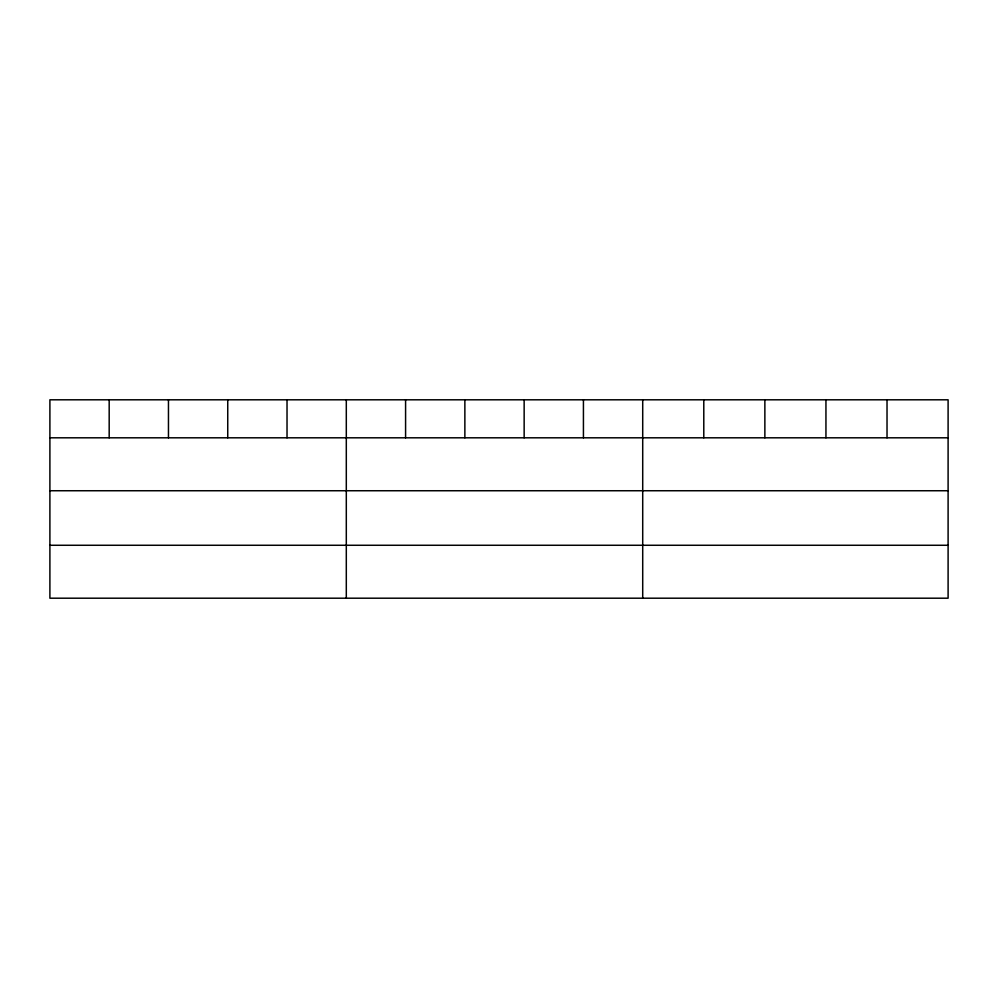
<?xml version="1.0" encoding="UTF-8"?>
<svg xmlns="http://www.w3.org/2000/svg" width="998" height="998" viewBox="0 0 998 998"><rect width="100%" height="100%" fill="white"/><g stroke="black" fill="none" stroke-linecap="round" stroke-linejoin="round"><path stroke-width="1.5" d="M948.1 490.742L948.1 399.799L49.9 399.799L49.9 598.201L948.1 598.201L948.1 490.742L49.9 490.742M49.9 437.81L948.1 437.81M49.9 545.27L948.1 545.27M887.022 399.799L887.022 437.81M825.945 399.799L825.945 437.81M764.867 399.799L764.867 437.81M703.79 399.799L703.79 437.81M642.712 399.799L642.712 598.201M583.431 399.799L583.431 437.81M524.15 399.799L524.15 437.81M464.868 399.799L464.868 437.81M405.587 399.799L405.587 437.81M346.306 399.799L346.306 598.201M287.025 399.799L287.025 437.81M227.744 399.799L227.744 437.81M168.462 399.799L168.462 437.81M109.181 399.799L109.181 437.81"/></g></svg>
